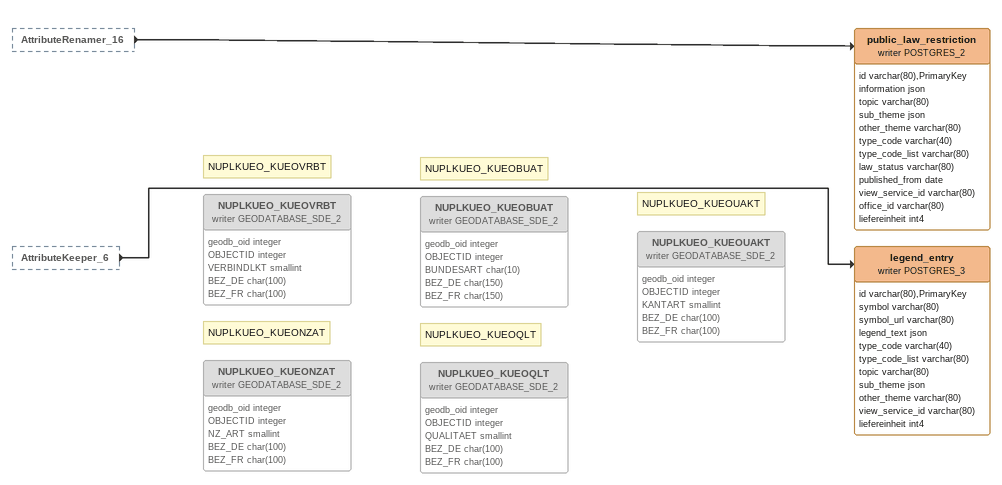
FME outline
AttributeRenamer_16 [outside]
    -> public_law_restriction (writer POSTGRES_2)
AttributeKeeper_6 [outside]
    -> legend_entry (writer POSTGRES_3)
public_law_restriction (writer POSTGRES_2)
    attributes: id varchar(80),PrimaryKey, information json, topic varchar(80), sub_theme json, other_theme varchar(80), type_code varchar(40), type_code_list varchar(80), law_status varchar(80), published_from date, view_service_id varchar(80), office_id varchar(80), liefereinheit int4
legend_entry (writer POSTGRES_3)
    attributes: id varchar(80),PrimaryKey, symbol varchar(80), symbol_url varchar(80), legend_text json, type_code varchar(40), type_code_list varchar(80), topic varchar(80), sub_theme json, other_theme varchar(80), view_service_id varchar(80), liefereinheit int4
Note: NUPLKUEO_KUEOVRBT
NUPLKUEO_KUEOVRBT (writer GEODATABASE_SDE_2) [off]
    attributes: geodb_oid integer, OBJECTID integer, VERBINDLKT smallint, BEZ_DE char(100), BEZ_FR char(100)
Note: NUPLKUEO_KUEONZAT
NUPLKUEO_KUEONZAT (writer GEODATABASE_SDE_2) [off]
    attributes: geodb_oid integer, OBJECTID integer, NZ_ART smallint, BEZ_DE char(100), BEZ_FR char(100)
Note: NUPLKUEO_KUEOBUAT
NUPLKUEO_KUEOBUAT (writer GEODATABASE_SDE_2) [off]
    attributes: geodb_oid integer, OBJECTID integer, BUNDESART char(10), BEZ_DE char(150), BEZ_FR char(150)
Note: NUPLKUEO_KUEOQLT
NUPLKUEO_KUEOQLT (writer GEODATABASE_SDE_2) [off]
    attributes: geodb_oid integer, OBJECTID integer, QUALITAET smallint, BEZ_DE char(100), BEZ_FR char(100)
Note: NUPLKUEO_KUEOUAKT
NUPLKUEO_KUEOUAKT (writer GEODATABASE_SDE_2) [off]
    attributes: geodb_oid integer, OBJECTID integer, KANTART smallint, BEZ_DE char(100), BEZ_FR char(100)
